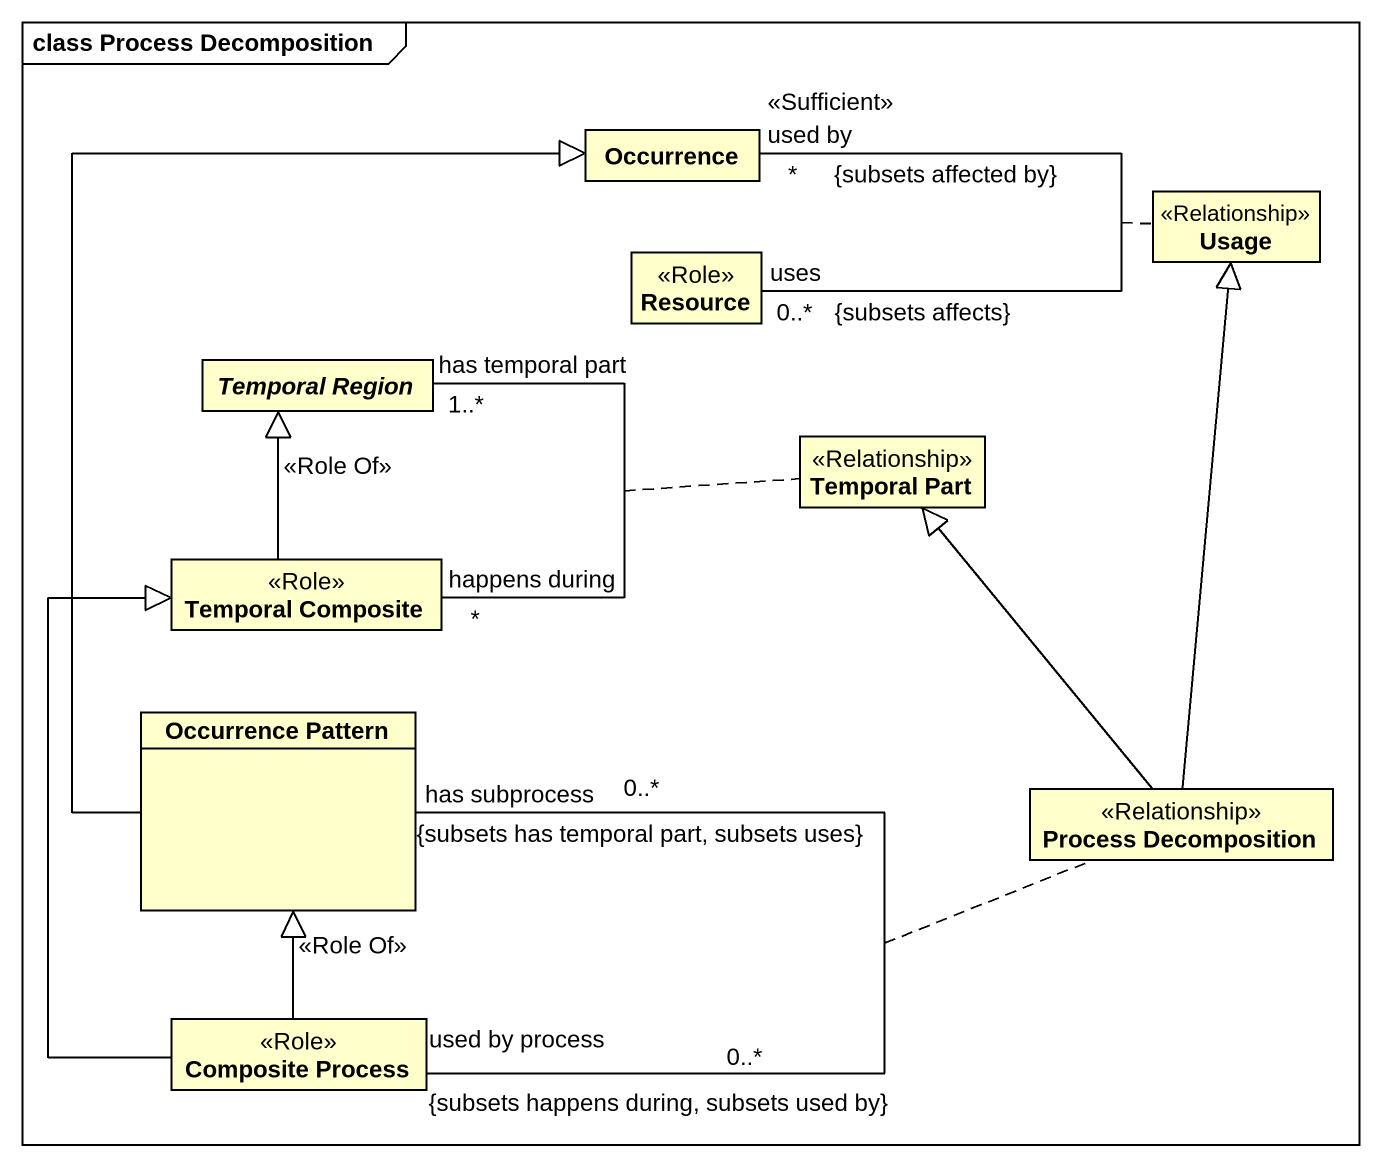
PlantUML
@startuml
mainframe class Process Decomposition
hide circle
hide empty members
class Occurrence
class Resource <<Role>>
class Usage <<Relationship>>
abstract class "Temporal Region" as Temporal_Region
class "Temporal Part" as Temporal_Part <<Relationship>>
class "Temporal Composite" as Temporal_Composite <<Role>>
class "Occurrence Pattern" as Occurrence_Pattern
class "Process Decomposition" as Process_Decomposition <<Relationship>>
class "Composite Process" as Composite_Process <<Role>>
Occurrence "used by\n<<Sufficient>>\n*\n{subsets affected by}" -- "uses\n0..*\n{subsets affects}" Resource
(Occurrence, Resource) .. Usage
Temporal_Region "has temporal part\n1..*" -- "happens during\n*" Temporal_Composite
(Temporal_Region, Temporal_Composite) .. Temporal_Part
Temporal_Composite -up-|> Temporal_Region : <<Role Of>>
Occurrence_Pattern -up-|> Occurrence
Process_Decomposition -up-|> Usage
Process_Decomposition -up-|> Temporal_Part
Composite_Process -up-|> Temporal_Composite
Composite_Process "used by process\n0..*\n{subsets happens during, subsets used by}" -up- "{subsets has temporal part, subsets uses}\n0..*\nhas subprocess" Occurrence_Pattern
(Composite_Process, Occurrence_Pattern) .. Process_Decomposition
Composite_Process -up-|> Occurrence_Pattern : <<Role Of>>
@enduml
